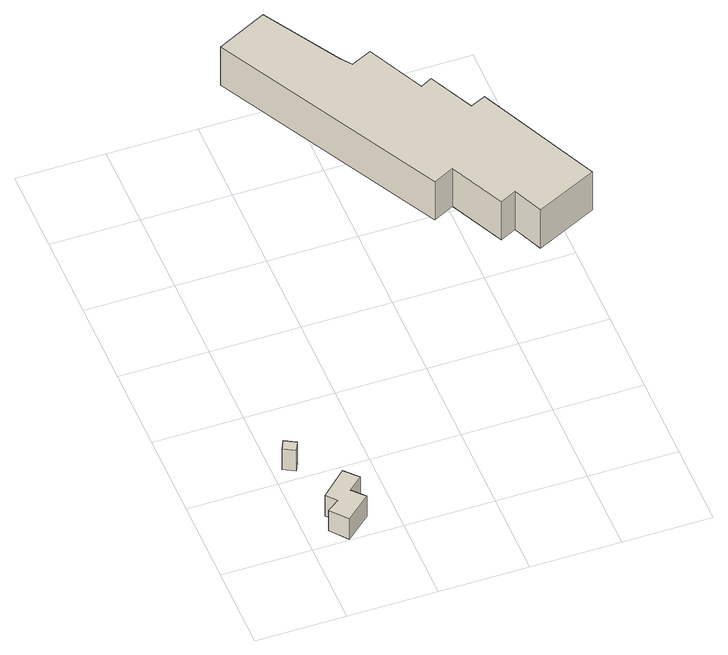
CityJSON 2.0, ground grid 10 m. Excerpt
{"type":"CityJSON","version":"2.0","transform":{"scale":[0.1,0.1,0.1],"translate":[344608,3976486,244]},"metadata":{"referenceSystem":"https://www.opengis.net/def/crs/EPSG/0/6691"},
"CityObjects":{
"building1":{"type":"Building","attributes":{"measuredHeight":3},"geometry":[{"type":"Solid","lod":"1","boundaries":[[[[0,1,2,3]],[[2,4,5,3]],[[1,6,4,2]],[[0,7,6,1]],[[3,5,7,0]],[[4,6,7,5]]]]}]},
"building2":{"type":"Building","attributes":{"measuredHeight":3},"geometry":[{"type":"Solid","lod":"1","boundaries":[[[[8,9,10,11,12,13,14,15]],[[14,16,17,15]],[[13,18,16,14]],[[12,19,18,13]],[[11,20,19,12]],[[10,21,20,11]],[[9,22,21,10]],[[8,23,22,9]],[[15,17,23,8]],[[16,18,19,20,21,22,23,17]]]]}]},
"building3":{"type":"Building","attributes":{"土砂災害警戒区域.現象区分":"1","土砂災害警戒区域.区域区分":"2","measuredHeight":7.9},"geometry":[{"type":"Solid","lod":"1","boundaries":[[[[24,25,26,27,28,29,30,31,32,33,34,35,36,37,38]],[[37,39,40,38]],[[36,41,39,37]],[[35,42,41,36]],[[34,43,42,35]],[[33,44,43,34]],[[32,45,44,33]],[[31,46,45,32]],[[30,47,46,31]],[[29,48,47,30]],[[28,49,48,29]],[[27,50,49,28]],[[26,51,50,27]],[[25,52,51,26]],[[24,53,52,25]],[[38,40,53,24]],[[39,41,42,43,44,45,46,47,48,49,50,51,52,53,40]]]]}]}
},
"vertices":[
[22,103,30],[17,92,30],[4,99,30],[9,110,30],[4,99,60],[9,110,60],[17,92,60],[22,103,60],
[58,68,9],[72,53,9],[56,39,9],[69,25,9],[41,1,9],[25,20,9],[39,30,9],[29,41,9],[39,30,39],[29,41,39],[25,20,39],[41,1,39],[69,25,39],[56,39,39],[72,53,39],[58,68,39],
[156,561,139],[207,476,139],[217,463,139],[240,474,139],[272,409,139],[285,416,139],[310,365,139],[327,373,139],[393,234,139],[324,202,139],[309,236,139],[291,227,139],[261,289,139],[237,277,139],[99,533,139],[237,277,195],[99,533,195],[261,289,195],[291,227,195],[309,236,195],[324,202,195],[393,234,195],[327,373,195],[310,365,195],[285,416,195],[272,409,195],[240,474,195],[217,463,195],[207,476,195],[156,561,195]
]}
